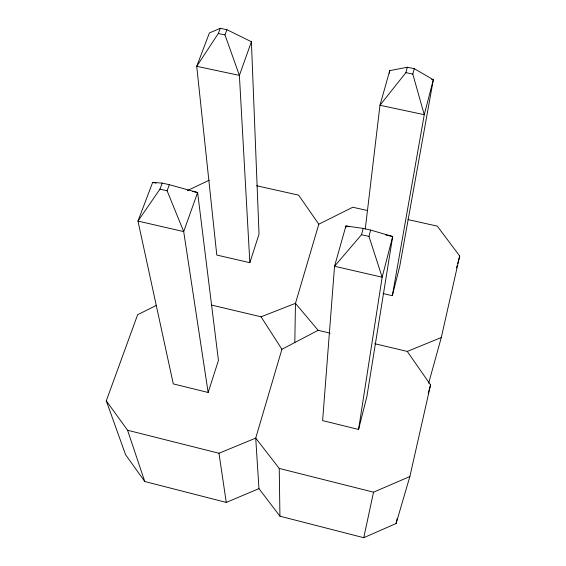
<?xml version="1.0" encoding="UTF-8"?>
<svg xmlns="http://www.w3.org/2000/svg" width="566" height="566" viewBox="0 0 566 566"><rect width="100%" height="100%" fill="white"/><g stroke="black" fill="none" stroke-linecap="round" stroke-linejoin="round"><path stroke-width="0.85" d="M294.815 342.572L295.466 303.341L318.814 224.2L352.752 207.241L367.419 210.517M345.755 227.73L345.911 225.975L363.238 228.395L370.68 230.072L392.691 236.524L366.902 396.419L358.568 429.445L322.62 420.609L334.541 266.268L345.911 225.975L349.314 226.74M365.275 229.004L379.97 105.269L389.741 70.63L407.357 67.241L414.27 68.677L433.323 79.728L399.752 266.268L392.33 295.678L382.97 293.513M389.408 73.255L389.741 70.63M358.568 429.445L382.149 277.206L392.691 236.524L385.892 234.989M392.33 295.678L424.267 114.686L433.323 79.728L431.61 79.374M330.12 333.148L318.12 330.303L281.91 349.293L255.719 438.105L258.966 488.635L279.937 516.192L363.747 537.7L373.546 492.179L409.862 476.53L430.57 384.908L407.279 351.415L374.699 343.704M428.674 383.161L441.282 337.541L459.712 256.03L437.306 226.131L407.966 219.58M363.747 537.7L396.101 523.515L397.268 518.357M363.238 228.395L361.504 234.727L334.541 266.268L382.149 277.206L368.968 236.411L370.68 230.072M407.357 67.241L405.879 72.653L379.97 105.269L424.267 114.686L412.805 74.104L414.27 68.677M456.5 267.944L457.187 265.39M457.646 263.685L459.712 256.03M428.186 393.398L430.57 384.908M396.101 523.515L409.862 476.53M208.154 392.479L218.441 360.45L197.626 192.532L169.361 184.707L162.223 183.094L152.664 182.394L137.977 221.08L173.288 383.904L208.154 392.479L183.702 231.593L167.104 190.784L169.361 184.707M249.847 262.695L259.023 234.133L251.396 41.735L226.916 29.687L220.259 28.3L209.385 32.962L196.727 66.321L216.785 255.047L249.847 262.695L239.397 75.391L224.978 34.901L226.916 29.687M251.396 41.735L239.397 75.391L196.727 66.321L218.306 33.507L220.259 28.3M258.966 488.635L226.266 502.417L144.762 481.503L125.574 454.703L106.288 400.855L137.63 314.731L156.457 305.322M192.539 191.386L197.626 192.532L183.702 231.593L137.977 221.08L159.945 189.164L162.223 183.094M187.332 190.622L209.314 180.137M106.288 400.855L127.576 430.252L218.971 453.26L255.719 438.105L279.243 468.436L279.937 516.192M407.279 351.415L441.282 337.541M211.359 305.032L261.075 316.797L295.466 303.341L318.12 330.303M218.306 33.507L224.978 34.901M405.879 72.653L412.805 74.104M256.639 185.761L298.607 195.143L318.814 224.2M152.664 182.394L156.06 183.158M159.945 189.164L167.104 190.784M361.504 234.727L368.968 236.411M279.243 468.436L373.546 492.179M261.075 316.797L281.91 349.293M127.576 430.252L144.762 481.503M218.971 453.26L226.266 502.417"/></g></svg>
